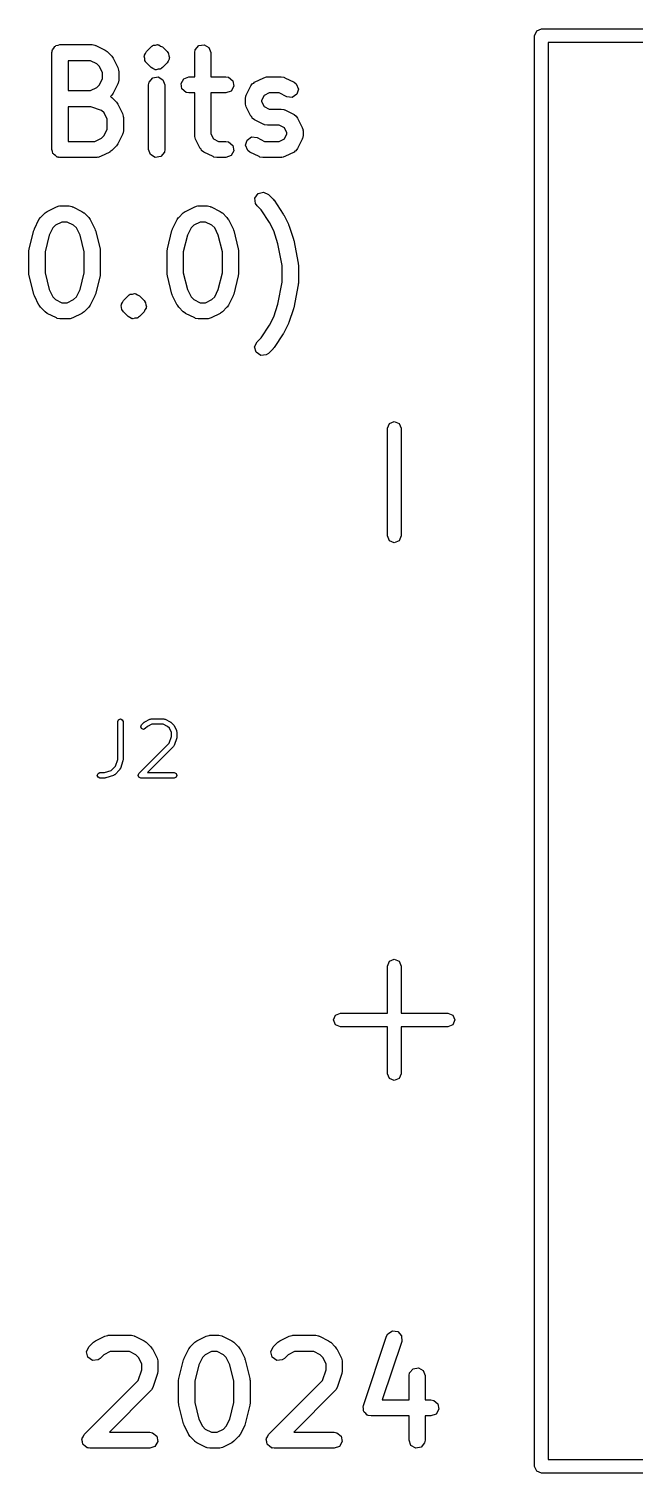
# Model space of a CAD drawing. Extents: x 85 to 117, y -106.7 to -93.3.
# Drawn here: x 101.98 to 107.61, y -106.71 to -93.29 of the extents above; entities that cross this region are included whole.
import ezdxf

# ---------------------------------------------------------------- set-up
doc = ezdxf.new("R2010")
doc.units = 0
doc.layers.add('BLACK', color=7, linetype='CONTINUOUS')

msp = doc.modelspace()

# ---------------------------------------------------------------- linework, layer by layer
at = {"layer": 'BLACK', "linetype": 'CONTINUOUS'}
for p, q in [((106.686, -93.35), (106.705, -93.3051)), ((106.705, -93.3051), (106.75, -93.2865)), ((106.75, -93.2865), (109.25, -93.2865)), ((102.223, -93.4497), (102.23, -93.4474)), ((102.23, -93.4474), (102.234, -93.4422)), ((102.234, -93.4422), (102.253, -93.4388)), ((102.253, -93.4388), (102.271, -93.4321)), ((102.271, -93.4321), (102.571, -93.4321)), ((102.571, -93.4321), (102.597, -93.4367)), ((102.597, -93.4367), (102.601, -93.4395)), ((102.601, -93.4395), (102.605, -93.4401)), ((102.605, -93.4401), (102.691, -93.4829)), ((103.118, -93.4541), (103.126, -93.4484)), ((103.126, -93.4484), (103.128, -93.4457)), ((103.128, -93.4457), (103.132, -93.4448)), ((103.132, -93.4447), (103.134, -93.4422)), ((103.132, -93.4448), (103.132, -93.4447)), ((103.134, -93.4422), (103.136, -93.4418)), ((103.136, -93.4418), (103.14, -93.4392)), ((103.14, -93.4392), (103.159, -93.4375)), ((103.159, -93.4375), (103.178, -93.4324)), ((103.178, -93.4324), (103.181, -93.4339)), ((103.181, -93.4339), (103.184, -93.4333)), ((103.184, -93.4333), (103.187, -93.435)), ((103.187, -93.435), (103.191, -93.4347)), ((103.191, -93.4347), (103.207, -93.4459)), ((103.207, -93.4459), (103.224, -93.4541)), ((103.53, -93.4815), (103.562, -93.4422)), ((103.562, -93.4422), (103.613, -93.4333)), ((103.613, -93.4333), (103.657, -93.4589)), ((106.686, -106.65), (106.686, -93.35)), ((109.186, -93.4135), (106.813, -93.4135)), ((106.813, -93.4135), (106.813, -106.587)), ((102.196, -93.5071), (102.198, -93.4974)), ((102.196, -94.4071), (102.196, -93.5071)), ((102.198, -93.4941), (102.199, -93.4912)), ((102.198, -93.4974), (102.198, -93.4941)), ((102.199, -93.4912), (102.201, -93.4815)), ((102.201, -93.4815), (102.213, -93.4666)), ((102.213, -93.4666), (102.223, -93.4497)), ((102.346, -93.5821), (102.346, -93.8607)), ((102.554, -93.5821), (102.346, -93.5821)), ((102.613, -93.6116), (102.554, -93.5821)), ((102.691, -93.4829), (102.709, -93.4963)), ((102.709, -93.4963), (102.71, -93.497)), ((102.71, -93.497), (102.753, -93.5398)), ((102.753, -93.5398), (102.766, -93.5582)), ((102.766, -93.5582), (102.767, -93.5593)), ((102.767, -93.5593), (102.81, -93.645)), ((103.054, -93.5435), (103.057, -93.5373)), ((103.059, -93.5623), (103.054, -93.5435)), ((103.056, -93.5306), (103.067, -93.5146)), ((103.057, -93.5373), (103.056, -93.5306)), ((103.061, -93.5817), (103.059, -93.5623)), ((103.066, -93.5898), (103.061, -93.5817)), ((103.067, -93.5146), (103.076, -93.497)), ((103.076, -93.497), (103.118, -93.4541)), ((103.224, -93.4541), (103.267, -93.497)), ((103.267, -93.497), (103.273, -93.5051)), ((103.273, -93.5051), (103.276, -93.507)), ((103.276, -93.507), (103.277, -93.5102)), ((103.287, -93.5694), (103.276, -93.5854)), ((103.277, -93.5102), (103.282, -93.5183)), ((103.282, -93.5183), (103.284, -93.5377)), ((103.284, -93.5377), (103.289, -93.5565)), ((103.289, -93.5565), (103.286, -93.5627)), ((103.286, -93.5627), (103.287, -93.5694)), ((103.525, -93.5071), (103.53, -93.4815)), ((103.525, -93.7321), (103.525, -93.5071)), ((103.657, -93.4589), (103.675, -93.5071)), ((103.675, -93.5071), (103.675, -93.7321)), ((102.638, -93.6373), (102.613, -93.6116)), ((102.668, -93.6963), (102.638, -93.6373)), ((102.668, -93.7466), (102.668, -93.6963)), ((102.81, -93.645), (102.817, -93.67)), ((102.817, -93.67), (102.816, -93.6744)), ((102.816, -93.6744), (102.818, -93.6786)), ((102.818, -93.6786), (102.818, -93.7643)), ((103.067, -93.593), (103.066, -93.5898)), ((103.07, -93.5949), (103.067, -93.593)), ((103.076, -93.603), (103.07, -93.5949)), ((103.118, -93.6459), (103.076, -93.603)), ((103.136, -93.6541), (103.118, -93.6459)), ((103.152, -93.6653), (103.136, -93.6541)), ((103.155, -93.665), (103.152, -93.6653)), ((103.158, -93.6667), (103.155, -93.665)), ((103.162, -93.6661), (103.158, -93.6667)), ((103.165, -93.6676), (103.162, -93.6661)), ((103.184, -93.6625), (103.165, -93.6676)), ((103.203, -93.6608), (103.184, -93.6625)), ((103.207, -93.6582), (103.203, -93.6608)), ((103.209, -93.6578), (103.207, -93.6582)), ((103.211, -93.6553), (103.209, -93.6578)), ((103.214, -93.6543), (103.211, -93.6552)), ((103.211, -93.6552), (103.211, -93.6553)), ((103.216, -93.6516), (103.214, -93.6543)), ((103.224, -93.6459), (103.216, -93.6516)), ((103.267, -93.603), (103.224, -93.6459)), ((103.276, -93.5854), (103.267, -93.603)), ((102.554, -93.8607), (102.613, -93.8312)), ((102.613, -93.8312), (102.638, -93.8056)), ((102.638, -93.8056), (102.668, -93.7466)), ((102.81, -93.7978), (102.767, -93.8835)), ((102.813, -93.7899), (102.81, -93.7934)), ((102.81, -93.7934), (102.81, -93.7978)), ((102.818, -93.7643), (102.813, -93.7899)), ((103.096, -93.8071), (103.101, -93.7815)), ((103.096, -94.4071), (103.096, -93.8071)), ((103.101, -93.7815), (103.134, -93.7422)), ((103.134, -93.7422), (103.184, -93.7333)), ((103.184, -93.7333), (103.229, -93.7589)), ((103.229, -93.7589), (103.246, -93.8071)), ((103.246, -93.8071), (103.246, -94.4071)), ((103.398, -93.7941), (103.423, -93.7497)), ((103.406, -93.8446), (103.398, -93.7941)), ((103.446, -93.8776), (103.406, -93.8446)), ((103.423, -93.7497), (103.471, -93.7321)), ((103.471, -93.7321), (103.525, -93.7321)), ((103.675, -93.7321), (103.814, -93.7321)), ((103.814, -93.7321), (103.84, -93.7367)), ((103.84, -93.7367), (103.879, -93.7696)), ((103.888, -93.8202), (103.862, -93.8646)), ((103.879, -93.7696), (103.888, -93.8202)), ((104.004, -93.9022), (104.047, -93.8165)), ((104.047, -93.8165), (104.063, -93.7955)), ((104.063, -93.7955), (104.073, -93.7911)), ((104.073, -93.7911), (104.081, -93.7829)), ((104.081, -93.7829), (104.166, -93.7401)), ((104.166, -93.7401), (104.191, -93.7326)), ((104.191, -93.7326), (104.196, -93.7337)), ((104.196, -93.7337), (104.2, -93.7321)), ((104.2, -93.7321), (104.329, -93.7321)), ((104.329, -93.7321), (104.354, -93.7367)), ((104.354, -93.7367), (104.358, -93.7395)), ((104.358, -93.7395), (104.362, -93.7401)), ((104.362, -93.7401), (104.448, -93.7829)), ((104.448, -93.7829), (104.469, -93.7984)), ((104.469, -93.7984), (104.489, -93.8455)), ((104.489, -93.8455), (104.475, -93.8947)), ((102.346, -93.8607), (102.554, -93.8607)), ((102.753, -93.903), (102.74, -93.9162)), ((102.74, -93.9162), (102.747, -93.9198)), ((102.747, -93.9198), (102.749, -93.9236)), ((102.749, -93.9236), (102.753, -93.9255)), ((102.754, -93.9016), (102.753, -93.903)), ((102.753, -93.9255), (102.796, -93.9684)), ((102.767, -93.8835), (102.754, -93.9016)), ((102.796, -93.9684), (102.809, -93.9868)), ((103.471, -93.8821), (103.446, -93.8776)), ((103.525, -93.8821), (103.471, -93.8821)), ((103.525, -94.2786), (103.525, -93.8821)), ((103.814, -93.8821), (103.675, -93.8821)), ((103.675, -93.8821), (103.675, -94.2609)), ((103.862, -93.8646), (103.814, -93.8821)), ((103.996, -93.9357), (104.001, -93.9101)), ((103.996, -93.9786), (103.996, -93.9357)), ((103.998, -93.9828), (103.996, -93.9786)), ((103.997, -93.9871), (103.998, -93.9828)), ((104.001, -93.9101), (104.004, -93.9066)), ((104.004, -93.9066), (104.004, -93.9022)), ((104.17, -93.9059), (104.146, -93.9534)), ((104.146, -93.9534), (104.146, -93.9609)), ((104.146, -93.9609), (104.17, -94.0084)), ((104.218, -93.8821), (104.17, -93.9059)), ((104.311, -93.8821), (104.218, -93.8821)), ((104.381, -93.9171), (104.311, -93.8821)), ((104.432, -93.9229), (104.381, -93.9171)), ((104.475, -93.8947), (104.432, -93.9229)), ((102.346, -94.0107), (102.346, -94.3321)), ((102.559, -94.0107), (102.346, -94.0107)), ((102.659, -94.0441), (102.559, -94.0107)), ((102.681, -94.0659), (102.659, -94.0441)), ((102.711, -94.1248), (102.681, -94.0659)), ((102.809, -93.9868), (102.81, -93.9879)), ((102.81, -93.9879), (102.853, -94.0736)), ((102.853, -94.0736), (102.86, -94.0986)), ((102.86, -94.0986), (102.859, -94.1029)), ((102.859, -94.1029), (102.861, -94.1071)), ((102.861, -94.1071), (102.861, -94.2357)), ((104.004, -94.0121), (103.997, -93.9871)), ((104.047, -94.0978), (104.004, -94.0121)), ((104.055, -94.1055), (104.047, -94.0978)), ((104.06, -94.1158), (104.055, -94.1055)), ((104.081, -94.1314), (104.06, -94.1158)), ((104.17, -94.0084), (104.218, -94.0321)), ((104.218, -94.0321), (104.329, -94.0321)), ((104.329, -94.0321), (104.354, -94.0367)), ((104.354, -94.0367), (104.358, -94.0395)), ((104.358, -94.0395), (104.362, -94.0401)), ((104.362, -94.0401), (104.448, -94.0829)), ((104.448, -94.0829), (104.469, -94.0984)), ((104.469, -94.0984), (104.473, -94.1087)), ((104.473, -94.1087), (104.481, -94.1165)), ((104.481, -94.1165), (104.524, -94.2022)), ((102.681, -94.277), (102.711, -94.218)), ((102.711, -94.218), (102.711, -94.1248)), ((102.861, -94.2357), (102.856, -94.2614)), ((104.166, -94.1742), (104.081, -94.1314)), ((104.171, -94.1747), (104.166, -94.1742)), ((104.174, -94.1776), (104.171, -94.1747)), ((104.2, -94.1821), (104.174, -94.1776)), ((104.311, -94.1821), (104.2, -94.1821)), ((104.358, -94.2059), (104.311, -94.1821)), ((104.382, -94.2534), (104.358, -94.2059)), ((104.382, -94.2609), (104.382, -94.2534)), ((104.524, -94.2022), (104.532, -94.2271)), ((104.532, -94.2271), (104.531, -94.2315)), ((104.531, -94.2315), (104.532, -94.2357)), ((104.532, -94.2357), (104.532, -94.2786)), ((102.346, -94.3321), (102.597, -94.3321)), ((102.597, -94.3321), (102.656, -94.3026)), ((102.656, -94.3026), (102.681, -94.277)), ((102.796, -94.3745), (102.753, -94.4173)), ((102.797, -94.373), (102.796, -94.3745)), ((102.81, -94.355), (102.797, -94.373)), ((102.853, -94.2693), (102.81, -94.355)), ((102.856, -94.2614), (102.853, -94.2648)), ((102.853, -94.2648), (102.853, -94.2693)), ((103.527, -94.2828), (103.525, -94.2786)), ((103.525, -94.2871), (103.527, -94.2828)), ((103.533, -94.3121), (103.525, -94.2871)), ((103.576, -94.3978), (103.533, -94.3121)), ((103.675, -94.2609), (103.699, -94.3084)), ((103.699, -94.3084), (103.746, -94.3321)), ((103.746, -94.3321), (103.814, -94.3321)), ((103.814, -94.3321), (103.84, -94.3367)), ((103.84, -94.3367), (103.879, -94.3696)), ((103.879, -94.3696), (103.888, -94.4202)), ((103.997, -94.3688), (104.011, -94.3196)), ((104.017, -94.4158), (103.997, -94.3688)), ((104.011, -94.3196), (104.054, -94.2913)), ((104.054, -94.2913), (104.105, -94.2972)), ((104.105, -94.2972), (104.175, -94.3321)), ((104.175, -94.3321), (104.311, -94.3321)), ((104.311, -94.3321), (104.358, -94.3084)), ((104.358, -94.3084), (104.382, -94.2609)), ((104.524, -94.3121), (104.481, -94.3978)), ((104.525, -94.3077), (104.524, -94.3121)), ((104.528, -94.3042), (104.525, -94.3077)), ((104.532, -94.2786), (104.528, -94.3042)), ((102.203, -94.4255), (102.196, -94.4071)), ((102.206, -94.4446), (102.203, -94.4255)), ((102.212, -94.449), (102.206, -94.4446)), ((102.214, -94.4554), (102.212, -94.449)), ((102.231, -94.4651), (102.214, -94.4554)), ((102.246, -94.4776), (102.231, -94.4651)), ((102.256, -94.4793), (102.246, -94.4776)), ((102.258, -94.481), (102.256, -94.4793)), ((102.262, -94.4804), (102.258, -94.481)), ((102.271, -94.4821), (102.262, -94.4804)), ((102.614, -94.4821), (102.271, -94.4821)), ((102.618, -94.4806), (102.614, -94.4821)), ((102.623, -94.4817), (102.618, -94.4806)), ((102.648, -94.4742), (102.623, -94.4817)), ((102.734, -94.4314), (102.648, -94.4742)), ((102.735, -94.4302), (102.734, -94.4314)), ((102.753, -94.4173), (102.735, -94.4302)), ((103.114, -94.4554), (103.096, -94.4071)), ((103.158, -94.481), (103.114, -94.4554)), ((103.209, -94.4721), (103.158, -94.481)), ((103.242, -94.4328), (103.209, -94.4721)), ((103.246, -94.4071), (103.242, -94.4328)), ((103.584, -94.4055), (103.576, -94.3978)), ((103.588, -94.4158), (103.584, -94.4055)), ((103.609, -94.4314), (103.588, -94.4158)), ((103.695, -94.4742), (103.609, -94.4314)), ((103.699, -94.4747), (103.695, -94.4742)), ((103.703, -94.4776), (103.699, -94.4747)), ((103.729, -94.4821), (103.703, -94.4776)), ((103.814, -94.4821), (103.729, -94.4821)), ((103.862, -94.4646), (103.814, -94.4821)), ((103.888, -94.4202), (103.862, -94.4646)), ((104.038, -94.4314), (104.017, -94.4158)), ((104.124, -94.4742), (104.038, -94.4314)), ((104.128, -94.4747), (104.124, -94.4742)), ((104.131, -94.4776), (104.128, -94.4747)), ((104.157, -94.4821), (104.131, -94.4776)), ((104.329, -94.4821), (104.157, -94.4821)), ((104.333, -94.4806), (104.329, -94.4821)), ((104.337, -94.4817), (104.333, -94.4806)), ((104.362, -94.4742), (104.337, -94.4817)), ((104.448, -94.4314), (104.362, -94.4742)), ((104.456, -94.4232), (104.448, -94.4314)), ((104.466, -94.4187), (104.456, -94.4232)), ((104.481, -94.3978), (104.466, -94.4187)), ((104.085, -94.8592), (104.114, -94.8171)), ((104.089, -94.9103), (104.085, -94.8592)), ((104.104, -94.9316), (104.089, -94.9103)), ((104.114, -94.8171), (104.164, -94.8039)), ((104.164, -94.8039), (104.21, -94.8255)), ((104.21, -94.8255), (104.253, -94.8684)), ((104.253, -94.8684), (104.26, -94.8778)), ((104.26, -94.8778), (104.262, -94.8798)), ((104.262, -94.8798), (104.348, -95.0084)), ((102.033, -95.145), (102.076, -95.0593)), ((102.076, -95.0593), (102.089, -95.0413)), ((102.089, -95.0413), (102.09, -95.0398)), ((102.09, -95.0398), (102.133, -94.997)), ((102.133, -94.997), (102.151, -94.9841)), ((102.151, -94.9841), (102.152, -94.9829)), ((102.152, -94.9829), (102.238, -94.9401)), ((102.238, -94.9401), (102.263, -94.9326)), ((102.263, -94.9326), (102.267, -94.9337)), ((102.267, -94.9337), (102.271, -94.9321)), ((102.271, -94.9321), (102.357, -94.9321)), ((102.357, -94.9321), (102.383, -94.9367)), ((102.383, -94.9367), (102.386, -94.9395)), ((102.386, -94.9395), (102.391, -94.9401)), ((102.391, -94.9401), (102.476, -94.9829)), ((102.476, -94.9829), (102.494, -94.9963)), ((102.494, -94.9963), (102.496, -94.997)), ((102.496, -94.997), (102.539, -95.0398)), ((102.539, -95.0398), (102.552, -95.0582)), ((102.552, -95.0582), (102.553, -95.0593)), ((102.553, -95.0593), (102.596, -95.145)), ((103.319, -95.145), (103.361, -95.0593)), ((103.361, -95.0593), (103.375, -95.0413)), ((103.375, -95.0413), (103.376, -95.0398)), ((103.376, -95.0398), (103.418, -94.997)), ((103.418, -94.997), (103.437, -94.9841)), ((103.437, -94.9841), (103.438, -94.9829)), ((103.438, -94.9829), (103.524, -94.9401)), ((103.524, -94.9401), (103.549, -94.9326)), ((103.549, -94.9326), (103.553, -94.9337)), ((103.553, -94.9337), (103.557, -94.9321)), ((103.557, -94.9321), (103.643, -94.9321)), ((103.643, -94.9321), (103.669, -94.9367)), ((103.669, -94.9367), (103.672, -94.9395)), ((103.672, -94.9395), (103.676, -94.9401)), ((103.676, -94.9401), (103.762, -94.9829)), ((103.762, -94.9829), (103.78, -94.9963)), ((103.78, -94.9963), (103.782, -94.997)), ((103.782, -94.997), (103.824, -95.0398)), ((103.824, -95.0398), (103.837, -95.0582)), ((103.837, -95.0582), (103.839, -95.0593)), ((103.839, -95.0593), (103.881, -95.145)), ((104.142, -94.9692), (104.104, -94.9316)), ((104.221, -95.0877), (104.142, -94.9692)), ((104.348, -95.0084), (104.351, -95.0146)), ((104.351, -95.0146), (104.353, -95.0165)), ((104.353, -95.0165), (104.396, -95.1022)), ((101.984, -95.3318), (102.027, -95.1604)), ((102.027, -95.1604), (102.033, -95.1486)), ((102.033, -95.1486), (102.033, -95.145)), ((102.204, -95.1373), (102.171, -95.2047)), ((102.23, -95.1116), (102.204, -95.1373)), ((102.289, -95.0821), (102.23, -95.1116)), ((102.339, -95.0821), (102.289, -95.0821)), ((102.398, -95.1116), (102.339, -95.0821)), ((102.424, -95.1373), (102.398, -95.1116)), ((102.458, -95.2047), (102.424, -95.1373)), ((102.596, -95.145), (102.599, -95.1574)), ((102.599, -95.1574), (102.601, -95.1604)), ((102.601, -95.1604), (102.644, -95.3318)), ((103.27, -95.3318), (103.313, -95.1604)), ((103.313, -95.1604), (103.318, -95.1486)), ((103.318, -95.1486), (103.319, -95.145)), ((103.49, -95.1373), (103.456, -95.2047)), ((103.516, -95.1116), (103.49, -95.1373)), ((103.575, -95.0821), (103.516, -95.1116)), ((103.625, -95.0821), (103.575, -95.0821)), ((103.684, -95.1116), (103.625, -95.0821)), ((103.71, -95.1373), (103.684, -95.1116)), ((103.744, -95.2047), (103.71, -95.1373)), ((103.881, -95.145), (103.885, -95.1574)), ((103.885, -95.1574), (103.887, -95.1604)), ((103.887, -95.1604), (103.93, -95.3318)), ((104.259, -95.1645), (104.221, -95.0877)), ((104.299, -95.2836), (104.259, -95.1645)), ((104.396, -95.1022), (104.398, -95.1097)), ((104.398, -95.1097), (104.4, -95.112)), ((104.4, -95.112), (104.443, -95.2406)), ((102.171, -95.2047), (102.132, -95.3592)), ((102.496, -95.3592), (102.458, -95.2047)), ((103.456, -95.2047), (103.418, -95.3592)), ((103.782, -95.3592), (103.744, -95.2047)), ((104.339, -95.486), (104.299, -95.2836)), ((104.443, -95.2406), (104.444, -95.2473)), ((104.444, -95.2473), (104.445, -95.2496)), ((104.445, -95.2496), (104.488, -95.4639)), ((101.982, -95.35), (101.985, -95.3353)), ((101.982, -95.5643), (101.982, -95.35)), ((101.985, -95.3353), (101.984, -95.3318)), ((102.132, -95.3592), (102.132, -95.5551)), ((102.496, -95.5551), (102.496, -95.3592)), ((102.644, -95.3318), (102.645, -95.3467)), ((102.645, -95.3467), (102.646, -95.35)), ((102.646, -95.35), (102.646, -95.5643)), ((103.268, -95.35), (103.27, -95.3353)), ((103.268, -95.5643), (103.268, -95.35)), ((103.27, -95.3353), (103.27, -95.3318)), ((103.418, -95.3592), (103.418, -95.5551)), ((103.782, -95.5551), (103.782, -95.3592)), ((103.93, -95.3318), (103.931, -95.3467)), ((103.931, -95.3467), (103.932, -95.35)), ((103.932, -95.35), (103.932, -95.5643)), ((101.983, -95.5675), (101.982, -95.5643)), ((101.984, -95.5825), (101.983, -95.5675)), ((102.027, -95.7539), (101.984, -95.5825)), ((102.132, -95.5551), (102.171, -95.7095)), ((102.458, -95.7095), (102.496, -95.5551)), ((102.644, -95.5825), (102.601, -95.7539)), ((102.646, -95.5643), (102.644, -95.579)), ((102.644, -95.579), (102.644, -95.5825)), ((103.269, -95.5675), (103.268, -95.5643)), ((103.27, -95.5825), (103.269, -95.5675)), ((103.313, -95.7539), (103.27, -95.5825)), ((103.418, -95.5551), (103.456, -95.7095)), ((103.744, -95.7095), (103.782, -95.5551)), ((103.93, -95.5825), (103.887, -95.7539)), ((103.932, -95.5643), (103.93, -95.579)), ((103.93, -95.579), (103.93, -95.5825)), ((104.339, -95.6426), (104.339, -95.486)), ((104.488, -95.4639), (104.488, -95.4753)), ((104.488, -95.4753), (104.489, -95.4786)), ((104.489, -95.4786), (104.489, -95.65)), ((102.171, -95.7095), (102.204, -95.777)), ((102.424, -95.777), (102.458, -95.7095)), ((103.456, -95.7095), (103.49, -95.777)), ((103.71, -95.777), (103.744, -95.7095)), ((104.299, -95.845), (104.339, -95.6426)), ((104.488, -95.6647), (104.445, -95.879)), ((104.489, -95.65), (104.487, -95.6613)), ((104.487, -95.6613), (104.488, -95.6647)), ((102.029, -95.7568), (102.027, -95.7539)), ((102.033, -95.7693), (102.029, -95.7568)), ((102.076, -95.855), (102.033, -95.7693)), ((102.077, -95.8561), (102.076, -95.855)), ((102.09, -95.8745), (102.077, -95.8561)), ((102.204, -95.777), (102.23, -95.8026)), ((102.23, -95.8026), (102.289, -95.8321)), ((102.289, -95.8321), (102.339, -95.8321)), ((102.339, -95.8321), (102.398, -95.8026)), ((102.398, -95.8026), (102.424, -95.777)), ((102.553, -95.855), (102.539, -95.873)), ((102.596, -95.7693), (102.553, -95.855)), ((102.601, -95.7539), (102.596, -95.7657)), ((102.596, -95.7657), (102.596, -95.7693)), ((102.84, -95.8577), (102.842, -95.8516)), ((102.845, -95.8766), (102.84, -95.8577)), ((102.842, -95.8449), (102.853, -95.8289)), ((102.842, -95.8516), (102.842, -95.8449)), ((102.853, -95.8289), (102.861, -95.8113)), ((102.861, -95.8113), (102.904, -95.7684)), ((102.904, -95.7684), (102.912, -95.7627)), ((102.912, -95.7627), (102.914, -95.76)), ((102.914, -95.76), (102.917, -95.7591)), ((102.917, -95.7591), (102.918, -95.759)), ((102.918, -95.759), (102.92, -95.7565)), ((102.92, -95.7565), (102.922, -95.7561)), ((102.922, -95.7561), (102.925, -95.7535)), ((102.925, -95.7535), (102.945, -95.7518)), ((102.945, -95.7518), (102.964, -95.7467)), ((102.964, -95.7467), (102.967, -95.7482)), ((102.967, -95.7482), (102.97, -95.7476)), ((102.97, -95.7476), (102.973, -95.7493)), ((102.973, -95.7493), (102.977, -95.749)), ((102.977, -95.749), (102.993, -95.7602)), ((102.993, -95.7602), (103.01, -95.7684)), ((103.01, -95.7684), (103.053, -95.8113)), ((103.053, -95.8113), (103.059, -95.8194)), ((103.059, -95.8194), (103.061, -95.8213)), ((103.061, -95.8213), (103.062, -95.8245)), ((103.062, -95.8245), (103.068, -95.8326)), ((103.068, -95.8326), (103.07, -95.852)), ((103.07, -95.852), (103.075, -95.8708)), ((103.315, -95.7568), (103.313, -95.7539)), ((103.319, -95.7693), (103.315, -95.7568)), ((103.361, -95.855), (103.319, -95.7693)), ((103.363, -95.8561), (103.361, -95.855)), ((103.376, -95.8745), (103.363, -95.8561)), ((103.49, -95.777), (103.516, -95.8026)), ((103.516, -95.8026), (103.575, -95.8321)), ((103.575, -95.8321), (103.625, -95.8321)), ((103.625, -95.8321), (103.684, -95.8026)), ((103.684, -95.8026), (103.71, -95.777)), ((103.839, -95.855), (103.825, -95.873)), ((103.881, -95.7693), (103.839, -95.855)), ((103.882, -95.7657), (103.881, -95.7693)), ((103.887, -95.7539), (103.882, -95.7657)), ((104.259, -95.9641), (104.299, -95.845)), ((102.133, -95.9173), (102.09, -95.8745)), ((102.134, -95.918), (102.133, -95.9173)), ((102.152, -95.9314), (102.134, -95.918)), ((102.238, -95.9742), (102.152, -95.9314)), ((102.242, -95.9747), (102.238, -95.9742)), ((102.246, -95.9776), (102.242, -95.9747)), ((102.271, -95.9821), (102.246, -95.9776)), ((102.357, -95.9821), (102.271, -95.9821)), ((102.361, -95.9806), (102.357, -95.9821)), ((102.366, -95.9817), (102.361, -95.9806)), ((102.391, -95.9742), (102.366, -95.9817)), ((102.476, -95.9314), (102.391, -95.9742)), ((102.478, -95.9302), (102.476, -95.9314)), ((102.496, -95.9173), (102.478, -95.9302)), ((102.539, -95.8745), (102.496, -95.9173)), ((102.539, -95.873), (102.539, -95.8745)), ((102.846, -95.896), (102.845, -95.8766)), ((102.852, -95.9041), (102.846, -95.896)), ((102.853, -95.9073), (102.852, -95.9041)), ((102.856, -95.9092), (102.853, -95.9073)), ((102.861, -95.9173), (102.856, -95.9092)), ((102.904, -95.9602), (102.861, -95.9173)), ((102.922, -95.9684), (102.904, -95.9602)), ((102.938, -95.9796), (102.922, -95.9684)), ((102.941, -95.9793), (102.938, -95.9796)), ((102.944, -95.981), (102.941, -95.9793)), ((102.947, -95.9804), (102.944, -95.981)), ((102.951, -95.9819), (102.947, -95.9804)), ((102.969, -95.9768), (102.951, -95.9819)), ((102.989, -95.9751), (102.969, -95.9768)), ((102.993, -95.9724), (102.989, -95.9751)), ((102.995, -95.9721), (102.993, -95.9724)), ((102.997, -95.9696), (102.995, -95.9721)), ((103, -95.9686), (102.997, -95.9694)), ((102.997, -95.9694), (102.997, -95.9696)), ((103.002, -95.9658), (103, -95.9686)), ((103.01, -95.9602), (103.002, -95.9658)), ((103.053, -95.9173), (103.01, -95.9602)), ((103.061, -95.8997), (103.053, -95.9173)), ((103.072, -95.8837), (103.061, -95.8997)), ((103.075, -95.8708), (103.072, -95.877)), ((103.072, -95.877), (103.072, -95.8837)), ((103.418, -95.9173), (103.376, -95.8745)), ((103.42, -95.918), (103.418, -95.9173)), ((103.438, -95.9314), (103.42, -95.918)), ((103.524, -95.9742), (103.438, -95.9314)), ((103.528, -95.9747), (103.524, -95.9742)), ((103.531, -95.9776), (103.528, -95.9747)), ((103.557, -95.9821), (103.531, -95.9776)), ((103.643, -95.9821), (103.557, -95.9821)), ((103.647, -95.9806), (103.643, -95.9821)), ((103.651, -95.9817), (103.647, -95.9806)), ((103.676, -95.9742), (103.651, -95.9817)), ((103.762, -95.9314), (103.676, -95.9742)), ((103.763, -95.9302), (103.762, -95.9314)), ((103.782, -95.9173), (103.763, -95.9302)), ((103.824, -95.8745), (103.782, -95.9173)), ((103.825, -95.873), (103.824, -95.8745)), ((104.221, -96.0409), (104.259, -95.9641)), ((104.443, -95.888), (104.4, -96.0166)), ((104.445, -95.879), (104.443, -95.8853)), ((104.443, -95.8853), (104.443, -95.888)), ((104.142, -96.1594), (104.221, -96.0409)), ((104.348, -96.1202), (104.262, -96.2487)), ((104.349, -96.1176), (104.348, -96.1202)), ((104.353, -96.1121), (104.349, -96.1176)), ((104.396, -96.0264), (104.353, -96.1121)), ((104.4, -96.0166), (104.396, -96.0235)), ((104.396, -96.0235), (104.396, -96.0264)), ((104.082, -96.2435), (104.104, -96.197)), ((104.096, -96.293), (104.082, -96.2435)), ((104.104, -96.197), (104.142, -96.1594)), ((104.253, -96.2602), (104.21, -96.303)), ((104.255, -96.257), (104.253, -96.2602)), ((104.262, -96.2487), (104.255, -96.257)), ((104.138, -96.3224), (104.096, -96.293)), ((104.189, -96.318), (104.138, -96.3224)), ((104.21, -96.303), (104.189, -96.318)), ((105.335, -96.9551), (105.38, -96.9365)), ((105.38, -96.9365), (105.425, -96.9551)), ((105.316, -97), (105.335, -96.9551)), ((105.316, -98), (105.316, -97)), ((105.425, -96.9551), (105.444, -97)), ((105.444, -97), (105.444, -98)), ((105.335, -98.0449), (105.316, -98)), ((105.444, -98), (105.425, -98.0449)), ((105.38, -98.0635), (105.335, -98.0449)), ((105.425, -98.0449), (105.38, -98.0635)), ((102.808, -99.7262), (102.816, -99.7085)), ((102.808, -100.079), (102.808, -99.7262)), ((102.816, -99.7085), (102.833, -99.7012)), ((102.833, -99.7012), (102.851, -99.7085)), ((102.851, -99.7085), (102.858, -99.7262)), ((102.858, -99.7262), (102.858, -100.083)), ((103.023, -99.7738), (103.03, -99.7561)), ((103.03, -99.7561), (103.054, -99.7323)), ((103.054, -99.7323), (103.058, -99.7307)), ((103.058, -99.7307), (103.06, -99.7276)), ((103.06, -99.7276), (103.108, -99.7038)), ((103.125, -99.7512), (103.086, -99.7705)), ((103.108, -99.7038), (103.114, -99.7034)), ((103.114, -99.7034), (103.119, -99.7012)), ((103.119, -99.7012), (103.238, -99.7012)), ((103.232, -99.7512), (103.125, -99.7512)), ((103.271, -99.7705), (103.232, -99.7512)), ((103.238, -99.7012), (103.243, -99.7034)), ((103.243, -99.7034), (103.249, -99.7038)), ((103.249, -99.7038), (103.297, -99.7276)), ((103.297, -99.7276), (103.3, -99.7307)), ((103.3, -99.7307), (103.303, -99.7323)), ((103.303, -99.7323), (103.327, -99.7561)), ((103.327, -99.7561), (103.329, -99.7599)), ((103.03, -99.7915), (103.023, -99.7738)), ((103.048, -99.7988), (103.03, -99.7915)), ((103.065, -99.7915), (103.048, -99.7988)), ((103.086, -99.7705), (103.065, -99.7915)), ((103.289, -99.7886), (103.271, -99.7705)), ((103.288, -99.927), (103.308, -99.865)), ((103.308, -99.8273), (103.289, -99.7886)), ((103.308, -99.865), (103.308, -99.8273)), ((103.329, -99.7599), (103.332, -99.7626)), ((103.332, -99.7626), (103.356, -99.8102)), ((103.357, -99.877), (103.333, -99.9484)), ((103.356, -99.8102), (103.356, -99.8161)), ((103.356, -99.8161), (103.358, -99.8214)), ((103.358, -99.869), (103.357, -99.8728)), ((103.357, -99.8728), (103.357, -99.877)), ((103.358, -99.8214), (103.358, -99.869)), ((103.006, -100.209), (103.288, -99.927)), ((103.327, -99.9582), (103.084, -100.201)), ((103.329, -99.9528), (103.327, -99.9582)), ((103.333, -99.9484), (103.329, -99.9528)), ((102.748, -100.181), (102.788, -100.141)), ((102.788, -100.141), (102.808, -100.079)), ((102.857, -100.091), (102.833, -100.163)), ((102.858, -100.083), (102.857, -100.087)), ((102.857, -100.087), (102.857, -100.091)), ((102.618, -100.226), (102.625, -100.209)), ((102.625, -100.244), (102.618, -100.226)), ((102.625, -100.209), (102.643, -100.201)), ((102.643, -100.251), (102.625, -100.244)), ((102.643, -100.201), (102.686, -100.201)), ((102.69, -100.251), (102.643, -100.251)), ((102.686, -100.201), (102.748, -100.181)), ((102.694, -100.25), (102.69, -100.251)), ((102.698, -100.25), (102.694, -100.25)), ((102.77, -100.226), (102.698, -100.25)), ((102.774, -100.222), (102.77, -100.226)), ((102.78, -100.22), (102.774, -100.222)), ((102.827, -100.172), (102.78, -100.22)), ((102.829, -100.167), (102.827, -100.172)), ((102.833, -100.163), (102.829, -100.167)), ((102.999, -100.226), (103.006, -100.209)), ((103.006, -100.244), (102.999, -100.226)), ((103.024, -100.251), (103.006, -100.244)), ((103.333, -100.251), (103.024, -100.251)), ((103.084, -100.201), (103.333, -100.201)), ((103.333, -100.201), (103.351, -100.209)), ((103.351, -100.244), (103.333, -100.251)), ((103.351, -100.209), (103.358, -100.226)), ((103.358, -100.226), (103.351, -100.244)), ((105.316, -102), (105.335, -101.955)), ((105.316, -102.436), (105.316, -102)), ((105.335, -101.955), (105.38, -101.936)), ((105.38, -101.936), (105.425, -101.955)), ((105.425, -101.955), (105.444, -102)), ((105.444, -102), (105.444, -102.436)), ((104.835, -102.455), (104.88, -102.436)), ((104.88, -102.436), (105.316, -102.436)), ((105.444, -102.436), (105.88, -102.436)), ((105.88, -102.436), (105.925, -102.455)), ((104.816, -102.5), (104.835, -102.455)), ((104.835, -102.545), (104.816, -102.5)), ((104.88, -102.563), (104.835, -102.545)), ((105.316, -102.563), (104.88, -102.563)), ((105.316, -103), (105.316, -102.563)), ((105.88, -102.563), (105.444, -102.563)), ((105.444, -102.563), (105.444, -103)), ((105.925, -102.545), (105.88, -102.563)), ((105.925, -102.455), (105.944, -102.5)), ((105.944, -102.5), (105.925, -102.545)), ((105.335, -103.045), (105.316, -103)), ((105.38, -103.063), (105.335, -103.045)), ((105.425, -103.045), (105.38, -103.063)), ((105.444, -103), (105.425, -103.045)), ((105.32, -105.418), (105.364, -105.391)), ((105.364, -105.391), (105.414, -105.398)), ((105.414, -105.398), (105.448, -105.437)), ((102.54, -105.54), (102.583, -105.497)), ((102.583, -105.497), (102.601, -105.484)), ((102.601, -105.484), (102.602, -105.483)), ((102.602, -105.483), (102.688, -105.44)), ((102.688, -105.44), (102.713, -105.433)), ((102.713, -105.433), (102.717, -105.434)), ((102.717, -105.434), (102.721, -105.432)), ((102.721, -105.432), (102.936, -105.432)), ((102.936, -105.432), (102.961, -105.437)), ((102.961, -105.437), (102.965, -105.44)), ((102.965, -105.44), (102.969, -105.44)), ((102.969, -105.44), (103.055, -105.483)), ((103.055, -105.483), (103.073, -105.496)), ((103.073, -105.496), (103.074, -105.497)), ((103.074, -105.497), (103.117, -105.54)), ((103.483, -105.54), (103.526, -105.497)), ((103.526, -105.497), (103.544, -105.484)), ((103.544, -105.484), (103.545, -105.483)), ((103.545, -105.483), (103.631, -105.44)), ((103.631, -105.44), (103.656, -105.433)), ((103.656, -105.433), (103.66, -105.434)), ((103.66, -105.434), (103.664, -105.432)), ((103.664, -105.432), (103.75, -105.432)), ((103.75, -105.432), (103.776, -105.437)), ((103.776, -105.437), (103.779, -105.44)), ((103.779, -105.44), (103.784, -105.44)), ((103.784, -105.44), (103.869, -105.483)), ((103.869, -105.483), (103.887, -105.496)), ((103.887, -105.496), (103.889, -105.497)), ((103.889, -105.497), (103.932, -105.54)), ((104.254, -105.54), (104.297, -105.497)), ((104.297, -105.497), (104.315, -105.484)), ((104.315, -105.484), (104.316, -105.483)), ((104.316, -105.483), (104.402, -105.44)), ((104.402, -105.44), (104.427, -105.433)), ((104.427, -105.433), (104.432, -105.434)), ((104.432, -105.434), (104.436, -105.432)), ((104.436, -105.432), (104.65, -105.432)), ((104.65, -105.432), (104.676, -105.437)), ((104.676, -105.437), (104.679, -105.44)), ((104.679, -105.44), (104.684, -105.44)), ((104.684, -105.44), (104.769, -105.483)), ((104.769, -105.483), (104.787, -105.496)), ((104.787, -105.496), (104.789, -105.497)), ((104.789, -105.497), (104.832, -105.54)), ((105.093, -106.083), (105.307, -105.441)), ((105.45, -105.488), (105.268, -106.032)), ((105.307, -105.441), (105.32, -105.418)), ((105.448, -105.437), (105.45, -105.488)), ((102.518, -105.586), (102.54, -105.54)), ((102.531, -105.636), (102.518, -105.586)), ((102.573, -105.665), (102.531, -105.636)), ((102.625, -105.661), (102.573, -105.665)), ((102.646, -105.646), (102.625, -105.661)), ((102.68, -105.612), (102.646, -105.646)), ((102.739, -105.582), (102.68, -105.612)), ((102.918, -105.582), (102.739, -105.582)), ((102.977, -105.612), (102.918, -105.582)), ((103.003, -105.637), (102.977, -105.612)), ((103.032, -105.696), (103.003, -105.637)), ((103.117, -105.54), (103.13, -105.558)), ((103.13, -105.558), (103.131, -105.559)), ((103.131, -105.559), (103.174, -105.645)), ((103.174, -105.645), (103.182, -105.67)), ((103.377, -105.832), (103.42, -105.66)), ((103.42, -105.66), (103.425, -105.649)), ((103.425, -105.649), (103.426, -105.645)), ((103.426, -105.645), (103.469, -105.559)), ((103.469, -105.559), (103.482, -105.541)), ((103.482, -105.541), (103.483, -105.54)), ((103.597, -105.637), (103.564, -105.705)), ((103.623, -105.612), (103.597, -105.637)), ((103.682, -105.582), (103.623, -105.612)), ((103.732, -105.582), (103.682, -105.582)), ((103.791, -105.612), (103.732, -105.582)), ((103.817, -105.637), (103.791, -105.612)), ((103.851, -105.705), (103.817, -105.637)), ((103.932, -105.54), (103.944, -105.558)), ((103.944, -105.558), (103.946, -105.559)), ((103.946, -105.559), (103.989, -105.645)), ((103.989, -105.645), (103.992, -105.657)), ((103.992, -105.657), (103.994, -105.66)), ((103.994, -105.66), (104.037, -105.832)), ((104.232, -105.586), (104.254, -105.54)), ((104.246, -105.636), (104.232, -105.586)), ((104.288, -105.665), (104.246, -105.636)), ((104.339, -105.661), (104.288, -105.665)), ((104.36, -105.646), (104.339, -105.661)), ((104.394, -105.612), (104.36, -105.646)), ((104.453, -105.582), (104.394, -105.612)), ((104.632, -105.582), (104.453, -105.582)), ((104.691, -105.612), (104.632, -105.582)), ((104.717, -105.637), (104.691, -105.612)), ((104.746, -105.696), (104.717, -105.637)), ((104.832, -105.54), (104.844, -105.558)), ((104.844, -105.558), (104.846, -105.559)), ((104.846, -105.559), (104.889, -105.645)), ((104.889, -105.645), (104.896, -105.67)), ((102.999, -105.852), (103.032, -105.752)), ((103.032, -105.752), (103.032, -105.696)), ((103.178, -105.788), (103.135, -105.917)), ((103.182, -105.764), (103.178, -105.786)), ((103.178, -105.786), (103.178, -105.788)), ((103.182, -105.67), (103.181, -105.674)), ((103.181, -105.674), (103.182, -105.679)), ((103.182, -105.679), (103.182, -105.764)), ((103.564, -105.705), (103.525, -105.859)), ((103.889, -105.859), (103.851, -105.705)), ((104.713, -105.852), (104.746, -105.752)), ((104.746, -105.752), (104.746, -105.696)), ((104.893, -105.788), (104.85, -105.917)), ((104.896, -105.764), (104.893, -105.786)), ((104.893, -105.786), (104.893, -105.788)), ((104.896, -105.67), (104.895, -105.674)), ((104.895, -105.674), (104.896, -105.679)), ((104.896, -105.679), (104.896, -105.764)), ((105.518, -105.807), (105.522, -105.781)), ((105.522, -105.781), (105.555, -105.742)), ((105.555, -105.742), (105.606, -105.733)), ((105.606, -105.733), (105.65, -105.759)), ((105.65, -105.759), (105.668, -105.807)), ((102.497, -106.354), (102.999, -105.852)), ((103.135, -105.917), (103.123, -105.939)), ((103.375, -105.85), (103.378, -105.835)), ((103.375, -106.064), (103.375, -105.85)), ((103.378, -105.835), (103.377, -105.832)), ((103.525, -105.859), (103.525, -106.055)), ((103.889, -106.055), (103.889, -105.859)), ((104.037, -105.832), (104.038, -105.847)), ((104.038, -105.847), (104.039, -105.85)), ((104.039, -105.85), (104.039, -106.064)), ((104.211, -106.354), (104.713, -105.852)), ((104.85, -105.917), (104.837, -105.939)), ((105.518, -106.032), (105.518, -105.807)), ((105.668, -105.807), (105.668, -106.032)), ((103.117, -105.946), (102.731, -106.332)), ((103.119, -105.942), (103.117, -105.946)), ((103.123, -105.939), (103.119, -105.942)), ((103.376, -106.068), (103.375, -106.064)), ((103.377, -106.082), (103.376, -106.068)), ((103.525, -106.055), (103.564, -106.21)), ((103.851, -106.21), (103.889, -106.055)), ((104.039, -106.064), (104.037, -106.079)), ((104.832, -105.946), (104.445, -106.332)), ((104.833, -105.942), (104.832, -105.946)), ((104.837, -105.939), (104.833, -105.942)), ((105.268, -106.032), (105.518, -106.032)), ((105.668, -106.032), (105.721, -106.032)), ((105.721, -106.032), (105.747, -106.037)), ((105.747, -106.037), (105.786, -106.07)), ((103.42, -106.254), (103.377, -106.082)), ((104.037, -106.082), (103.994, -106.254)), ((104.037, -106.079), (104.037, -106.082)), ((105.09, -106.094), (105.093, -106.089)), ((105.094, -106.114), (105.09, -106.094)), ((105.093, -106.089), (105.093, -106.083)), ((105.095, -106.135), (105.094, -106.114)), ((105.098, -106.139), (105.095, -106.135)), ((105.099, -106.145), (105.098, -106.139)), ((105.115, -106.158), (105.099, -106.145)), ((105.129, -106.173), (105.115, -106.158)), ((105.134, -106.174), (105.129, -106.173)), ((105.139, -106.178), (105.134, -106.174)), ((105.164, -106.182), (105.139, -106.178)), ((105.518, -106.182), (105.164, -106.182)), ((105.518, -106.407), (105.518, -106.182)), ((105.721, -106.182), (105.668, -106.182)), ((105.668, -106.182), (105.668, -106.407)), ((105.77, -106.165), (105.721, -106.182)), ((105.795, -106.12), (105.77, -106.165)), ((105.786, -106.07), (105.795, -106.12)), ((102.731, -106.332), (103.107, -106.332)), ((103.107, -106.332), (103.133, -106.337)), ((103.133, -106.337), (103.172, -106.37)), ((103.422, -106.257), (103.42, -106.254)), ((103.426, -106.269), (103.422, -106.257)), ((103.469, -106.355), (103.426, -106.269)), ((103.564, -106.21), (103.597, -106.277)), ((103.597, -106.277), (103.623, -106.303)), ((103.623, -106.303), (103.682, -106.332)), ((103.682, -106.332), (103.732, -106.332)), ((103.732, -106.332), (103.791, -106.303)), ((103.791, -106.303), (103.817, -106.277)), ((103.817, -106.277), (103.851, -106.21)), ((103.989, -106.269), (103.946, -106.355)), ((103.994, -106.254), (103.989, -106.266)), ((103.989, -106.266), (103.989, -106.269)), ((104.445, -106.332), (104.821, -106.332)), ((104.821, -106.332), (104.847, -106.337)), ((104.847, -106.337), (104.886, -106.37)), ((102.475, -106.401), (102.477, -106.397)), ((102.481, -106.422), (102.475, -106.401)), ((102.476, -106.394), (102.487, -106.375)), ((102.477, -106.397), (102.476, -106.394)), ((102.485, -106.445), (102.481, -106.422)), ((102.488, -106.447), (102.485, -106.445)), ((102.487, -106.375), (102.497, -106.354)), ((102.489, -106.45), (102.488, -106.447)), ((102.507, -106.463), (102.489, -106.45)), ((102.524, -106.478), (102.507, -106.463)), ((103.155, -106.465), (103.107, -106.482)), ((103.181, -106.42), (103.155, -106.465)), ((103.172, -106.37), (103.181, -106.42)), ((103.47, -106.356), (103.469, -106.355)), ((103.483, -106.374), (103.47, -106.356)), ((103.526, -106.417), (103.483, -106.374)), ((103.527, -106.418), (103.526, -106.417)), ((103.545, -106.431), (103.527, -106.418)), ((103.631, -106.474), (103.545, -106.431)), ((103.869, -106.431), (103.784, -106.474)), ((103.87, -106.43), (103.869, -106.431)), ((103.889, -106.417), (103.87, -106.43)), ((103.932, -106.374), (103.889, -106.417)), ((103.946, -106.355), (103.932, -106.373)), ((103.932, -106.373), (103.932, -106.374)), ((104.19, -106.394), (104.202, -106.375)), ((104.191, -106.397), (104.19, -106.394)), ((104.19, -106.401), (104.191, -106.397)), ((104.195, -106.422), (104.19, -106.401)), ((104.199, -106.445), (104.195, -106.422)), ((104.202, -106.447), (104.199, -106.445)), ((104.202, -106.375), (104.211, -106.354)), ((104.203, -106.45), (104.202, -106.447)), ((104.221, -106.463), (104.203, -106.45)), ((104.239, -106.478), (104.221, -106.463)), ((104.87, -106.465), (104.821, -106.482)), ((104.895, -106.42), (104.87, -106.465)), ((104.886, -106.37), (104.895, -106.42)), ((105.535, -106.455), (105.518, -106.407)), ((105.58, -106.481), (105.535, -106.455)), ((105.63, -106.472), (105.58, -106.481)), ((105.663, -106.433), (105.63, -106.472)), ((105.668, -106.407), (105.663, -106.433)), ((102.529, -106.478), (102.524, -106.478)), ((102.531, -106.48), (102.529, -106.478)), ((102.534, -106.479), (102.531, -106.48)), ((102.55, -106.482), (102.534, -106.479)), ((103.107, -106.482), (102.55, -106.482)), ((103.635, -106.475), (103.631, -106.474)), ((103.639, -106.478), (103.635, -106.475)), ((103.664, -106.482), (103.639, -106.478)), ((103.75, -106.482), (103.664, -106.482)), ((103.754, -106.481), (103.75, -106.482)), ((103.759, -106.482), (103.754, -106.481)), ((103.784, -106.474), (103.759, -106.482)), ((104.243, -106.478), (104.239, -106.478)), ((104.245, -106.48), (104.243, -106.478)), ((104.248, -106.479), (104.245, -106.48)), ((104.264, -106.482), (104.248, -106.479)), ((104.821, -106.482), (104.264, -106.482)), ((106.813, -106.587), (109.186, -106.587)), ((106.705, -106.695), (106.686, -106.65)), ((106.75, -106.713), (106.705, -106.695)), ((109.25, -106.713), (106.75, -106.713))]:
    msp.add_line(p, q, dxfattribs=at)

doc.saveas('drawing.dxf')
